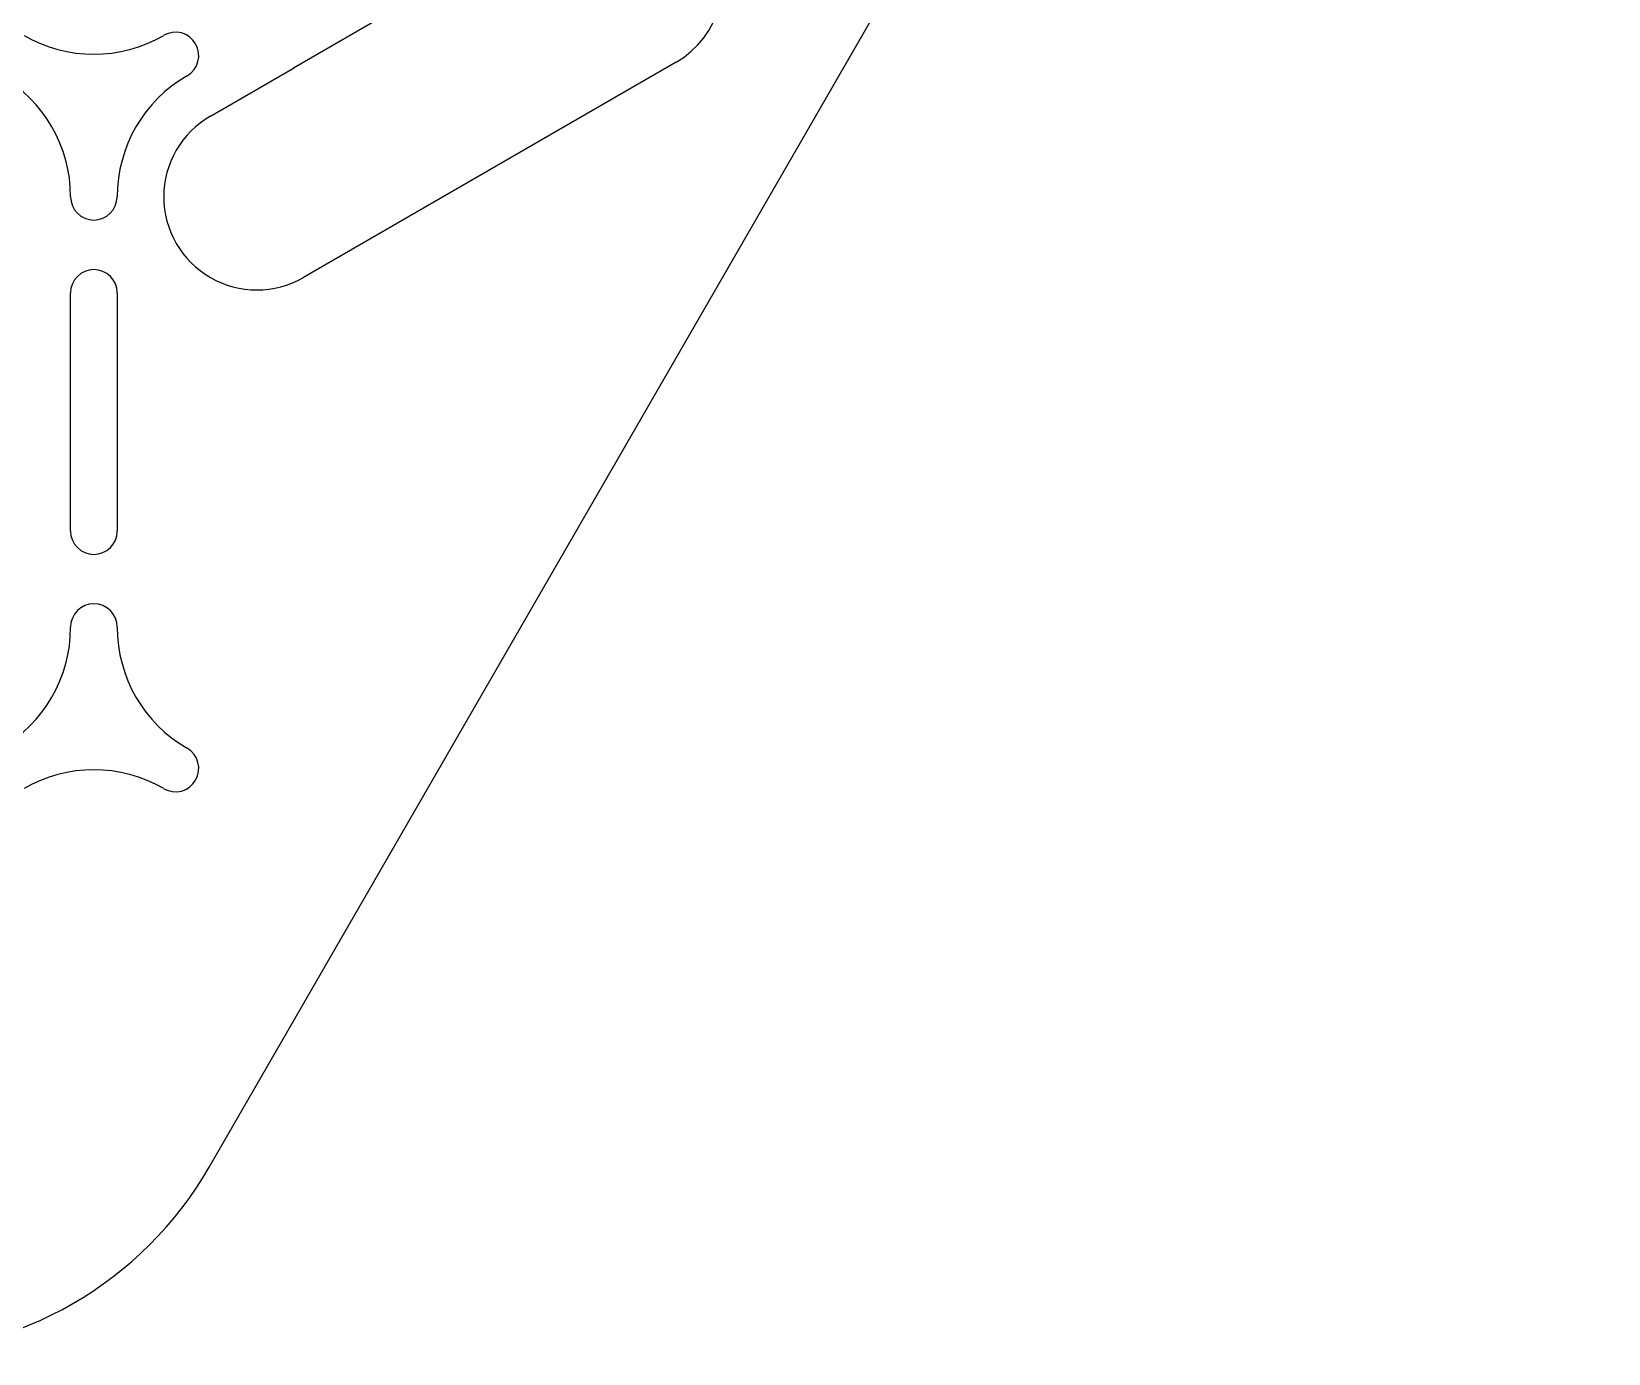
# Model space of a CAD drawing. Header units: millimetres. Extents: x -446 to 815, y -612 to 225.
# Drawn here: x 124.4 to 251.3, y -225.2 to -118.8 of the extents above; entities that cross this region are included whole.
import ezdxf

# ---------------------------------------------------------------- set-up
doc = ezdxf.new("R2010")
doc.units = ezdxf.units.MM
doc.layers.get('0').update_dxf_attribs({"color": 1, "true_color": 0xff0000})

msp = doc.modelspace()

# ---------------------------------------------------------------- linework, layer by layer
for p, q in [((138.66, -210.17), (251.34, -15)), ((162.05, -112.12), (145.45, -121.71)), ((138.75, -125.57), (145.45, -121.71)), ((176.25, -121.24), (146.25, -138.56)), ((127.5, -158.97), (127.5, -139.81)), ((131.25, -139.81), (131.25, -158.97))]:
    msp.add_line(p, q)
for centre, radius, start, end in [((172.5, -114.75), 7.5, 300, 120), ((129.37, -109.34), 11.25, 240, 300), ((135.94, -120.7), 1.88, 300, 120), ((116.25, -132.07), 11.25, 0, 60), ((142.5, -132.07), 11.25, 120, 180), ((142.5, -132.07), 7.5, 120, 300), ((129.37, -132.07), 1.87, 180, 0), ((129.37, -139.81), 1.88, 0, 180), ((129.37, -158.97), 1.88, 180, 0), ((129.37, -166.71), 1.88, 0, 180), ((116.25, -166.71), 11.25, 300, 0), ((142.5, -166.71), 11.25, 180, 240), ((135.94, -178.08), 1.88, 240, 60), ((129.37, -189.44), 11.25, 60, 120), ((112.68, -195.17), 30, 270, 330)]:
    msp.add_arc(centre, radius, start, end)

doc.saveas('drawing.dxf')
